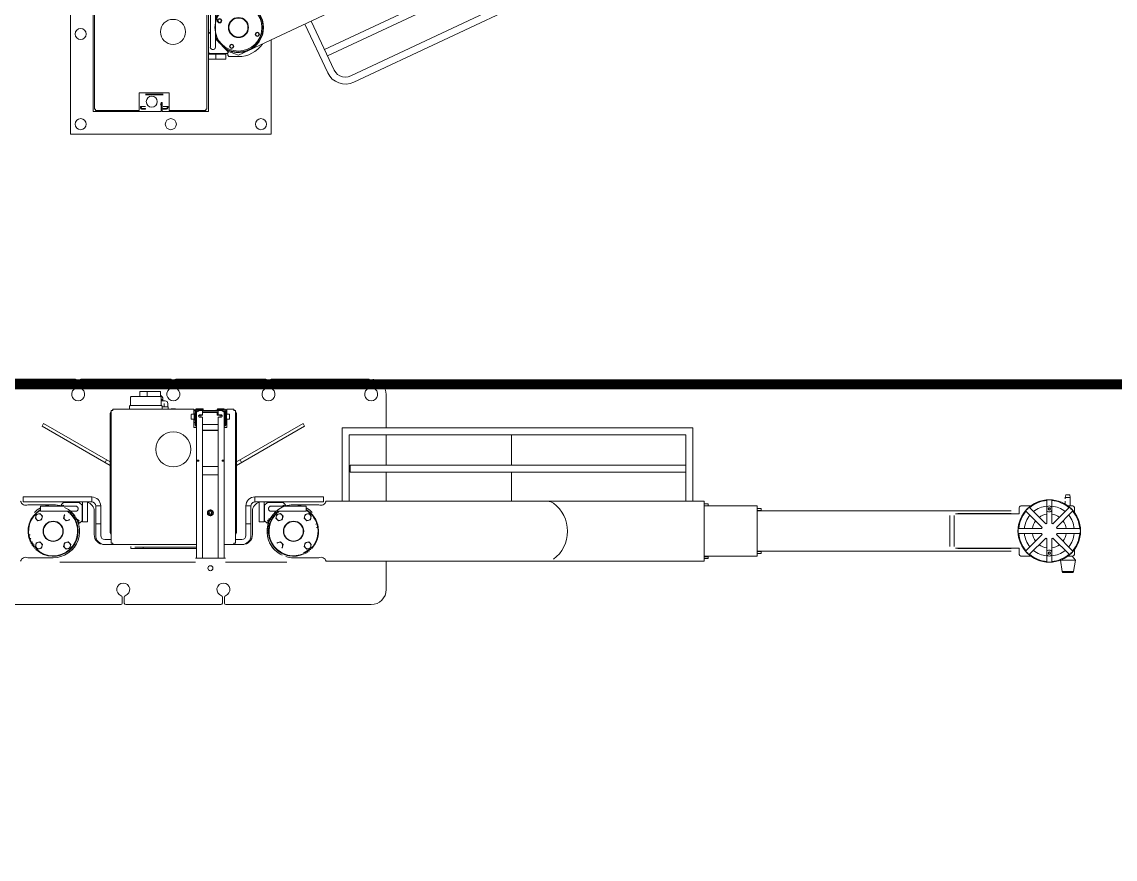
# Model space of a CAD drawing. Header units: metres. Extents: x -13933 to 152404, y -7861 to 21912.
# Drawn here: x 5060.3 to 5278.5, y 3545.2 to 3712.4 of the extents above; entities that cross this region are included whole.
import ezdxf

# ---------------------------------------------------------------- set-up
doc = ezdxf.new("R2010")
doc.units = ezdxf.units.M
doc.header["$LTSCALE"] = 100
doc.header["$MEASUREMENT"] = 0
doc.linetypes.add('HIDDEN', pattern=[0.375, 0.25, -0.125])
doc.layers.get('0').update_dxf_attribs({"color": 9, "lineweight": 9})
doc.layers.add('06D', color=9, linetype='Continuous', lineweight=9)
doc.layers.add('32-ekipman', color=9, linetype='Continuous', lineweight=9)

# ---------------------------------------------------------------- blocks, each defined once
blk = doc.blocks.new('p-işyeri')
at = {"color": 0, "const_width": 2}
blk.add_lwpolyline([(200, 0), (200, 700), (-200, 700), (-200, 0)], close=True, dxfattribs=at)
blk = doc.blocks.new('A$C61080231')
for p, q in [((330, 191.63), (330, 220.63)), ((375, 220.13), (375, 200.63)), ((339.35, 205.13), (339.35, 210.19)), ((342.57, 209.34), (342.5, 209.65)), ((343.25, 209.62), (343.14, 209.58)), ((343.97, 209.78), (343.86, 209.76)), ((349.95, 210.19), (349.95, 205.13)), ((350.5, 197.43), (350.5, 211.13)), ((351.5, 211.13), (350.5, 211.13)), ((351.5, 197.43), (351.5, 211.13)), ((341.02, 208.57), (341.28, 208.41)), ((341.63, 208.68), (341.1, 208.15)), ((341.1, 208.15), (341.29, 207.43)), ((341.37, 208.49), (341.21, 208.76)), ((341.28, 208.41), (341.37, 208.49)), ((341.29, 207.43), (342.02, 207.23)), ((341.3, 208.84), (341.55, 208.67)), ((341.64, 208.74), (341.51, 209.02)), ((341.55, 208.67), (341.64, 208.74)), ((341.6, 209.09), (341.84, 208.9)), ((342.35, 208.49), (341.63, 208.68)), ((341.93, 208.97), (341.82, 209.25)), ((341.84, 208.9), (341.93, 208.97)), ((341.92, 209.32), (342.14, 209.11)), ((342.02, 207.23), (342.55, 207.76)), ((342.14, 209.11), (342.24, 209.17)), ((342.24, 209.17), (342.16, 209.46)), ((342.26, 209.52), (342.46, 209.29)), ((342.55, 207.76), (342.35, 208.49)), ((342.46, 209.29), (342.57, 209.34)), ((347.28, 208.68), (346.75, 208.15)), ((346.75, 208.15), (346.95, 207.43)), ((346.95, 207.43), (347.67, 207.23)), ((348.01, 208.49), (347.28, 208.68)), ((347.67, 207.23), (348.2, 207.76)), ((348.2, 207.76), (348.01, 208.49)), ((348.65, 200.63), (348.65, 207.63)), ((349.65, 207.63), (348.65, 207.63)), ((349.65, 200.63), (349.65, 207.63)), ((365.66, 207.32), (357.81, 193.73)), ((366.18, 207.02), (358.51, 193.73)), ((366.18, 207.02), (365.66, 207.32)), ((338.5, 203.78), (338.5, 176.73)), ((341.63, 203.03), (341.1, 202.5)), ((342.35, 202.83), (341.63, 203.03)), ((347.28, 203.03), (346.75, 202.5)), ((348.01, 202.83), (347.28, 203.03)), ((349.65, 203.05), (349.75, 203)), ((349.93, 203.53), (349.72, 203.32)), ((349.83, 203.08), (349.72, 203.32)), ((349.75, 203), (349.83, 203.08)), ((350.42, 203.03), (349.93, 203.53)), ((350.42, 199.92), (350.42, 203.03)), ((341.1, 202.5), (341.29, 201.77)), ((341.29, 201.77), (342.02, 201.58)), ((342.02, 201.58), (342.55, 202.11)), ((342.55, 202.11), (342.35, 202.83)), ((346.75, 202.5), (346.95, 201.77)), ((347.29, 200.89), (347.22, 200.82)), ((347.34, 200.58), (347.22, 200.82)), ((347.29, 200.89), (347.53, 200.78)), ((347.57, 201.17), (347.5, 201.1)), ((347.61, 200.86), (347.5, 201.1)), ((347.53, 200.78), (347.61, 200.86)), ((347.57, 201.17), (347.81, 201.06)), ((347.84, 201.45), (347.78, 201.38)), ((347.89, 201.14), (347.78, 201.38)), ((347.81, 201.06), (347.89, 201.14)), ((347.84, 201.45), (348.09, 201.33)), ((348.12, 201.72), (348.06, 201.66)), ((348.17, 201.42), (348.06, 201.66)), ((348.09, 201.33), (348.17, 201.42)), ((348.12, 201.72), (348.36, 201.61)), ((348.4, 202), (348.33, 201.94)), ((348.45, 201.69), (348.33, 201.94)), ((348.36, 201.61), (348.45, 201.69)), ((348.4, 202), (348.64, 201.89)), ((348.65, 202.25), (348.61, 202.21)), ((348.65, 202.13), (348.61, 202.21)), ((348.64, 201.89), (348.65, 201.9)), ((346.46, 200.06), (346.25, 199.85)), ((346.25, 199.85), (346.75, 199.36)), ((346.46, 200.06), (346.7, 199.94)), ((346.5, 198.28), (346.5, 199.28)), ((346.5, 199.28), (350.5, 199.28)), ((346.73, 200.33), (346.67, 200.27)), ((346.78, 200.03), (346.67, 200.27)), ((346.7, 199.94), (346.78, 200.03)), ((346.75, 200.02), (346.71, 200.12)), ((346.73, 200.33), (346.98, 200.22)), ((346.87, 200.02), (346.75, 200.02)), ((346.75, 199.36), (349.86, 199.36)), ((346.96, 200.27), (346.87, 200.02)), ((347.01, 200.61), (346.95, 200.55)), ((347.06, 200.31), (346.95, 200.55)), ((346.98, 200.22), (347.06, 200.31)), ((347.01, 200.61), (347.25, 200.5)), ((347.28, 200.53), (347.24, 200.51)), ((347.25, 200.5), (347.34, 200.58)), ((349.86, 199.36), (350.42, 199.92)), ((374.7, 200.33), (373.52, 200.33)), ((374.7, 199.93), (373.52, 199.93)), ((375, 199.63), (375, 181.63)), ((349.7, 196.63), (343.8, 196.63)), ((344, 196.93), (348.7, 196.93)), ((346.16, 195.63), (346.16, 196.63)), ((350.5, 198.28), (346.5, 198.28)), ((349.7, 195.63), (349.7, 196.63)), ((351.5, 197.43), (350.5, 197.43)), ((342, 193.23), (342, 194.83)), ((343, 193.51), (343, 194.83)), ((349.7, 195.63), (343.8, 195.63)), ((358.93, 194.46), (358.41, 194.76)), ((342, 193.23), (342, 176.48)), ((342, 193.23), (342.28, 193.23)), ((342.28, 193.23), (342.28, 193.51)), ((342.28, 193.51), (368.78, 193.51)), ((344.5, 193.73), (368.1, 193.73)), ((368.78, 193.51), (368.78, 193.23)), ((368.78, 193.23), (369.06, 193.23)), ((369.06, 193.23), (369.06, 177.05)), ((330, 171.63), (330, 190.63)), ((330.3, 191.33), (331.48, 191.33)), ((330.3, 190.93), (331.48, 190.93)), ((341.2, 189.63), (341.2, 176.48)), ((341.58, 189.63), (341.2, 189.63)), ((341.49, 176.48), (341.49, 188.83)), ((369.06, 189.88), (369.64, 189.88)), ((369.74, 183.48), (369.74, 189.78)), ((369.74, 189.63), (369.79, 189.63)), ((369.79, 183.58), (369.79, 189.68)), ((369.79, 189.68), (371.44, 189.68)), ((371.54, 183.68), (371.54, 189.58)), ((371.54, 187.83), (372.59, 187.83)), ((372.59, 183.72), (372.59, 187.83)), ((341.2, 187.13), (341.49, 187.13)), ((371.54, 186.33), (372.59, 186.33)), ((369.06, 183.38), (369.64, 183.38)), ((369.49, 183.38), (369.49, 182.13)), ((369.74, 183.63), (369.79, 183.63)), ((369.79, 183.58), (371.44, 183.58)), ((370.69, 182.73), (370.69, 183.58)), ((371.54, 183.72), (372.59, 183.72)), ((371.66, 183.5), (371.72, 183.59)), ((369.49, 182.13), (369.06, 182.13)), ((369.09, 180.75), (369.09, 181.5)), ((370.19, 182.93), (369.49, 182.93)), ((369.49, 182.23), (370.19, 182.23)), ((370.69, 183.23), (371.23, 183.23)), ((374.7, 181.33), (373.52, 181.33)), ((374.7, 180.93), (373.52, 180.93)), ((375, 180.63), (375, 162.63)), ((365.36, 177.05), (365.36, 176.48)), ((367.03, 177.05), (365.36, 177.05)), ((366.38, 176.78), (366.38, 177.05)), ((366.93, 176.78), (366.93, 176.94)), ((368.13, 176.94), (366.93, 176.94)), ((367.03, 176.94), (367.03, 177.48)), ((367.96, 177.54), (367.08, 177.54)), ((368.03, 176.94), (368.03, 177.48)), ((369.06, 177.05), (368.03, 177.05)), ((368.13, 176.78), (368.13, 176.94)), ((368.77, 177.05), (368.77, 176.78)), ((368.9, 177.05), (368.9, 176.75)), ((339.27, 176.73), (339.27, 174.93)), ((339.27, 176.48), (368.41, 176.48)), ((367.44, 175.28), (339.27, 175.28)), ((339.27, 172.53), (339.27, 174.93)), ((355.93, 175.28), (355.93, 172.18)), ((357.59, 172.18), (357.59, 175.28)), ((357.6, 175.28), (357.6, 172.18)), ((358.63, 176.48), (358.63, 176.07)), ((358.88, 176.07), (358.63, 176.07)), ((358.64, 176.33), (358.64, 176.48)), ((358.78, 176.13), (358.78, 176.07)), ((358.88, 176.13), (358.88, 176.07)), ((364.76, 175.28), (364.76, 172.18)), ((364.87, 175.28), (364.87, 172.18)), ((365.91, 176.78), (368.77, 176.78)), ((365.91, 176.58), (368.77, 176.58)), ((366, 172.18), (366, 175.28)), ((367.23, 176.48), (367.23, 176.58)), ((367.44, 175.28), (367.44, 175.73)), ((367.83, 175.67), (367.44, 175.67)), ((367.62, 176.07), (367.66, 176.08)), ((367.66, 176.08), (367.69, 176.08)), ((367.76, 175.98), (367.78, 175.94)), ((367.81, 175.85), (367.81, 175.69)), ((367.82, 175.67), (367.82, 175.43)), ((367.83, 176.48), (367.83, 176.58)), ((367.83, 175.73), (367.83, 175.28)), ((367.83, 175.28), (367.94, 175.28)), ((367.94, 175.73), (367.94, 175.28)), ((367.94, 175.28), (368.76, 175.28)), ((368.34, 175.28), (368.34, 172.18)), ((368.49, 175.28), (368.49, 172.18)), ((368.64, 176.13), (368.64, 176.07)), ((368.76, 176.07), (368.64, 176.07)), ((368.8, 176.23), (368.75, 176.23)), ((368.76, 175.28), (368.76, 176.13)), ((368.79, 171.63), (368.79, 176.23)), ((368.79, 176.13), (368.82, 176.13)), ((368.79, 175.13), (368.82, 175.13)), ((368.82, 175.13), (368.82, 176.13)), ((368.9, 176.49), (368.9, 176.33)), ((368.91, 176.43), (368.91, 175.18)), ((368.91, 175.18), (369.11, 175.18)), ((369.11, 176.43), (369.11, 175.18)), ((339.27, 172.53), (339.27, 170.73)), ((348.04, 174.23), (347.75, 173.73)), ((347.75, 173.73), (348.04, 173.23)), ((348.61, 174.23), (348.04, 174.23)), ((348.04, 173.23), (348.61, 173.23)), ((348.9, 173.73), (348.61, 174.23)), ((348.61, 173.23), (348.9, 173.73)), ((368.79, 172.63), (368.82, 172.63)), ((368.82, 171.63), (368.82, 172.63)), ((330, 141.63), (330, 170.63)), ((330.3, 171.33), (331.48, 171.33)), ((330.3, 170.93), (331.48, 170.93)), ((338.5, 170.73), (338.5, 158.48)), ((367.44, 172.18), (339.27, 172.18)), ((339.27, 170.98), (368.41, 170.98)), ((342, 170.98), (342, 169.03)), ((358.63, 170.98), (358.63, 171.39)), ((358.63, 171.39), (358.88, 171.39)), ((358.64, 170.98), (358.64, 171.13)), ((358.71, 171.16), (358.72, 171.17)), ((358.78, 171.33), (358.78, 171.39)), ((358.88, 171.33), (358.88, 171.39)), ((365.36, 170.98), (365.36, 170.45)), ((367.02, 170.45), (365.36, 170.45)), ((368.77, 170.88), (365.91, 170.88)), ((368.77, 170.68), (365.91, 170.68)), ((366.37, 170.45), (366.37, 170.53)), ((366.38, 170.68), (366.38, 170.53)), ((366.92, 170.68), (366.92, 170.52)), ((366.92, 170.52), (368.12, 170.52)), ((367.02, 170.52), (367.02, 169.98)), ((367.22, 170.98), (367.22, 170.88)), ((367.44, 171.73), (367.44, 172.18)), ((367.44, 171.79), (367.83, 171.79)), ((367.69, 171.38), (367.66, 171.38)), ((367.81, 171.6), (367.81, 171.77)), ((367.82, 172.33), (367.87, 172.38)), ((367.82, 172.33), (367.82, 171.93)), ((367.82, 170.98), (367.82, 170.88)), ((367.83, 172.18), (367.83, 171.73)), ((367.83, 172.18), (367.94, 172.18)), ((367.87, 172.38), (367.87, 172.18)), ((367.87, 172.38), (368.3, 172.38)), ((367.94, 172.18), (367.94, 171.73)), ((367.94, 172.18), (368.76, 172.18)), ((368.02, 170.52), (368.02, 169.98)), ((369.06, 170.45), (368.02, 170.45)), ((368.12, 170.68), (368.12, 170.52)), ((368.3, 172.18), (368.3, 172.38)), ((368.43, 170.98), (368.4, 170.98)), ((368.64, 171.33), (368.64, 171.39)), ((368.64, 171.39), (368.76, 171.39)), ((368.64, 171.33), (368.64, 171.28)), ((368.75, 171.23), (368.8, 171.23)), ((368.76, 171.33), (368.76, 172.18)), ((368.76, 171.63), (368.82, 171.63)), ((368.77, 170.45), (368.77, 170.68)), ((368.9, 171.13), (368.9, 171.02)), ((368.9, 170.71), (368.9, 170.45)), ((368.91, 172.28), (368.91, 171.02)), ((368.91, 172.28), (369.11, 172.28)), ((369.06, 170.45), (369.06, 169.03)), ((369.11, 172.28), (369.11, 171.02)), ((342, 167.43), (342, 169.03)), ((342.28, 169.03), (342, 169.03)), ((342.28, 168.75), (342.28, 169.03)), ((342.28, 168.75), (368.78, 168.75)), ((343, 167.43), (343, 168.75)), ((368.1, 168.53), (344.5, 168.53)), ((365.66, 154.94), (357.81, 168.53)), ((366.18, 155.24), (358.51, 168.53)), ((367.08, 169.92), (367.96, 169.92)), ((368.78, 169.03), (368.78, 168.75)), ((369.06, 169.03), (368.78, 169.03)), ((349.7, 166.63), (343.8, 166.63)), ((346.16, 166.63), (346.16, 165.63)), ((349.7, 166.63), (349.7, 165.63)), ((358.41, 167.5), (358.93, 167.8)), ((349.7, 165.63), (343.8, 165.63)), ((348.7, 165.33), (344, 165.33)), ((346.5, 162.98), (346.5, 163.98)), ((346.5, 163.98), (350.5, 163.98)), ((350.5, 164.83), (350.5, 151.13)), ((351.5, 164.83), (350.5, 164.83)), ((351.5, 151.13), (351.5, 164.83)), ((343.91, 161.99), (343.86, 161.99)), ((343.91, 161.99), (343.94, 162.08)), ((344.11, 162.24), (344.12, 162.24)), ((344.12, 162.24), (344.21, 161.99)), ((344.31, 161.99), (344.21, 161.99)), ((344.31, 161.99), (344.4, 162.24)), ((344.4, 162.24), (344.51, 162.24)), ((344.51, 162.24), (344.61, 161.99)), ((344.7, 161.99), (344.61, 161.99)), ((344.7, 161.99), (344.79, 162.24)), ((344.79, 162.24), (344.91, 162.24)), ((344.91, 162.24), (345, 161.99)), ((345.09, 161.99), (345, 161.99)), ((345.09, 161.99), (345.18, 162.24)), ((345.18, 162.24), (345.3, 162.24)), ((345.3, 162.24), (345.39, 161.99)), ((345.48, 161.99), (345.39, 161.99)), ((345.48, 161.99), (345.57, 162.24)), ((345.57, 162.24), (345.69, 162.24)), ((345.69, 162.24), (345.78, 161.99)), ((345.88, 161.99), (345.78, 161.99)), ((345.88, 161.99), (345.97, 162.24)), ((345.97, 162.24), (346.08, 162.24)), ((346.09, 162.23), (346.04, 162.24)), ((346.08, 162.24), (346.18, 161.99)), ((346.27, 161.99), (346.18, 161.99)), ((346.75, 162.9), (346.25, 162.41)), ((346.25, 162.41), (346.46, 162.2)), ((346.27, 161.99), (346.36, 162.24)), ((346.36, 162.24), (346.48, 162.24)), ((346.7, 162.31), (346.46, 162.2)), ((346.48, 162.24), (346.57, 161.99)), ((350.5, 162.98), (346.5, 162.98)), ((346.66, 161.99), (346.57, 161.99)), ((346.66, 161.99), (346.75, 162.24)), ((346.67, 161.99), (346.78, 162.23)), ((346.67, 161.99), (346.73, 161.92)), ((346.78, 162.23), (346.7, 162.31)), ((346.98, 162.04), (346.73, 161.92)), ((349.86, 162.9), (346.75, 162.9)), ((346.75, 162.24), (346.87, 162.24)), ((346.87, 162.24), (346.96, 161.99)), ((346.95, 161.71), (347.06, 161.95)), ((346.95, 161.71), (347.01, 161.65)), ((347.25, 161.99), (346.96, 161.99)), ((347.06, 161.95), (346.98, 162.04)), ((347.25, 161.76), (347.01, 161.65)), ((347.22, 161.43), (347.34, 161.68)), ((347.24, 161.75), (347.28, 161.73)), ((347.34, 161.68), (347.25, 161.76)), ((348.65, 161.63), (348.65, 154.63)), ((349.65, 161.63), (349.65, 154.63)), ((350.42, 162.34), (349.86, 162.9)), ((350.42, 159.23), (350.42, 162.34)), ((374.7, 162.33), (373.52, 162.33)), ((374.7, 161.93), (373.52, 161.93)), ((375, 161.63), (375, 142.13)), ((341.29, 159.43), (342.02, 159.23)), ((342.02, 159.23), (342.55, 159.76)), ((342.55, 159.76), (342.35, 160.49)), ((347.28, 160.68), (346.76, 160.15)), ((346.76, 160.15), (346.95, 159.43)), ((346.95, 159.43), (347.67, 159.23)), ((347.22, 161.43), (347.29, 161.37)), ((348.01, 160.49), (347.28, 160.68)), ((347.53, 161.48), (347.29, 161.37)), ((347.5, 161.16), (347.61, 161.4)), ((347.5, 161.16), (347.57, 161.09)), ((347.61, 161.4), (347.53, 161.48)), ((347.81, 161.2), (347.57, 161.09)), ((347.67, 159.23), (348.21, 159.76)), ((347.78, 160.88), (347.89, 161.12)), ((347.78, 160.88), (347.84, 160.81)), ((347.89, 161.12), (347.81, 161.2)), ((348.08, 160.93), (347.84, 160.81)), ((348.21, 159.76), (348.01, 160.49)), ((348.06, 160.6), (348.17, 160.84)), ((348.06, 160.6), (348.12, 160.54)), ((348.17, 160.84), (348.08, 160.93)), ((348.36, 160.65), (348.12, 160.54)), ((348.33, 160.32), (348.45, 160.57)), ((348.33, 160.32), (348.4, 160.26)), ((348.45, 160.57), (348.36, 160.65)), ((348.64, 160.37), (348.4, 160.26)), ((348.61, 160.05), (348.65, 160.13)), ((348.61, 160.05), (348.65, 160.01)), ((348.65, 160.36), (348.64, 160.37)), ((349.75, 159.26), (349.65, 159.21)), ((349.72, 158.94), (349.83, 159.18)), ((349.72, 158.94), (349.93, 158.73)), ((349.83, 159.18), (349.75, 159.26)), ((349.93, 158.73), (350.42, 159.23)), ((339.35, 152.06), (339.35, 157.13)), ((340.44, 155.05), (340.13, 154.98)), ((340.49, 154.94), (340.44, 155.05)), ((341.63, 155.03), (341.1, 154.5)), ((342.35, 154.83), (341.63, 155.03)), ((347.28, 155.03), (346.76, 154.5)), ((348.01, 154.83), (347.28, 155.03)), ((349.95, 157.13), (349.95, 152.06)), ((365.66, 154.94), (366.18, 155.24)), ((340.26, 154.74), (340.49, 154.94)), ((340.61, 154.72), (340.32, 154.64)), ((340.46, 154.4), (340.67, 154.62)), ((340.81, 154.41), (340.53, 154.3)), ((340.67, 154.62), (340.61, 154.72)), ((340.69, 154.08), (340.88, 154.32)), ((341.04, 154.12), (340.76, 153.99)), ((340.88, 154.32), (340.81, 154.41)), ((340.94, 153.78), (341.11, 154.03)), ((341.28, 153.85), (341.02, 153.69)), ((341.11, 154.03), (341.04, 154.12)), ((341.1, 154.5), (341.29, 153.77)), ((341.21, 153.5), (341.37, 153.76)), ((341.37, 153.76), (341.28, 153.85)), ((341.29, 153.77), (342.02, 153.58)), ((342.02, 153.58), (342.55, 154.11)), ((342.55, 154.11), (342.35, 154.83)), ((346.76, 154.5), (346.95, 153.77)), ((346.95, 153.77), (347.67, 153.58)), ((347.67, 153.58), (348.21, 154.11)), ((348.21, 154.11), (348.01, 154.83)), ((348.65, 154.63), (349.65, 154.63)), ((338.65, 150.65), (338.65, 106.43)), ((345.33, 152.48), (345.44, 152.5)), ((346.05, 152.64), (346.16, 152.68)), ((351.5, 151.13), (350.5, 151.13)), ((350.65, 150.65), (350.65, 106.43)), ((365.31, 147.43), (350.65, 147.43)), ((365.31, 77.43), (365.31, 147.43)), ((363.91, 146.03), (350.65, 146.03)), ((356.45, 78.83), (356.45, 145.83)), ((357.85, 145.83), (356.45, 145.83)), ((357.85, 78.83), (357.85, 145.83)), ((363.91, 78.83), (363.91, 146.03)), ((373.52, 141.83), (374.7, 141.83)), ((374.65, 141.43), (373.52, 141.43)), ((338.65, 138.63), (333, 138.63)), ((356.45, 138.63), (350.65, 138.63)), ((363.91, 138.63), (357.85, 138.63)), ((372, 138.63), (365.31, 138.63)), ((356.45, 113.63), (350.65, 113.63)), ((363.91, 113.63), (357.85, 113.63)), ((338.65, 106.43), (338.65, 75.13)), ((350.65, 106.43), (350.65, 75.13)), ((363.91, 78.83), (350.65, 78.83)), ((350.65, 77.43), (365.31, 77.43)), ((350.65, 75.13), (338.65, 75.13)), ((339.2, 74.33), (339.2, 75.13)), ((339.55, 74.33), (339.2, 74.33)), ((339.55, 74.33), (339.55, 75.13)), ((339.55, 74.33), (339.7, 74.33)), ((339.7, 75.13), (339.7, 64.55)), ((349.7, 75.13), (349.7, 64.55)), ((349.7, 74.33), (349.75, 74.33)), ((349.75, 74.33), (349.75, 75.13)), ((349.75, 74.33), (350.1, 74.33)), ((350.1, 74.33), (350.1, 75.13)), ((349.7, 64.55), (339.7, 64.55)), ((340.2, 64.55), (340.2, 63.75)), ((340.2, 63.75), (340.7, 63.75)), ((340.6, 64.55), (340.6, 63.75)), ((340.7, 64.55), (340.7, 13.86)), ((348.7, 64.55), (348.7, 13.86)), ((349.2, 63.75), (348.7, 63.75)), ((348.8, 64.55), (348.8, 63.75)), ((349.2, 64.55), (349.2, 63.75)), ((341.2, 24.5), (341.2, 13.86)), ((341.3, 24.97), (341.3, 12.25)), ((347.77, 26.11), (341.63, 26.11)), ((341.63, 25.24), (347.77, 25.24)), ((348.1, 12.25), (348.1, 24.97)), ((348.2, 24.5), (348.2, 13.86)), ((339.7, 11.95), (339.7, 10)), ((341.3, 12.25), (340, 12.25)), ((340.68, 10.98), (343.98, 7.68)), ((344.2, 12.43), (344.2, 7.77)), ((345.2, 12.43), (345.2, 7.77)), ((348.72, 10.98), (345.42, 7.68)), ((349.4, 12.25), (348.1, 12.25)), ((349.7, 10), (349.7, 11.95)), ((339.98, 10.27), (343.27, 6.97)), ((346.13, 6.97), (349.43, 10.27)), ((338.52, 6.75), (343.18, 6.75)), ((346.22, 6.75), (350.88, 6.75)), ((338.52, 5.75), (343.18, 5.75)), ((343.27, 5.53), (339.98, 2.23)), ((340.1, 6.37), (340.3, 6.48)), ((340.1, 6.14), (340.1, 6.37)), ((340.3, 6.02), (340.1, 6.14)), ((340.3, 6.48), (340.5, 6.37)), ((340.5, 6.14), (340.3, 6.02)), ((340.5, 6.37), (340.5, 6.14)), ((340.68, 1.52), (343.98, 4.82)), ((344.2, 4.73), (344.2, 0.07)), ((345.2, 4.73), (345.2, 0.07)), ((345.42, 4.82), (348.72, 1.52)), ((346.13, 5.53), (349.43, 2.23)), ((346.22, 5.75), (350.89, 5.75)), ((348.9, 6.37), (349.1, 6.48)), ((348.9, 6.13), (348.9, 6.37)), ((349.1, 6.02), (348.9, 6.13)), ((349.1, 6.48), (349.3, 6.37)), ((349.3, 6.13), (349.1, 6.02)), ((349.3, 6.37), (349.3, 6.13)), ((336.6, 3.65), (336.4, 3.55)), ((336.4, 3.55), (336.4, 1.55)), ((338.86, 4.04), (336.6, 3.65)), ((336.6, 3.65), (336.6, 1.45)), ((338.9, 3.92), (338.9, 1.05)), ((339.7, 2.5), (339.7, 1.55)), ((349.7, 1.55), (349.7, 2.5)), ((350.65, 3.05), (350.07, 3.05)), ((351.4, 3.05), (351.16, 3.05)), ((351.4, 3.05), (351.4, 2.05)), ((351.9, 2.92), (351.4, 3.05)), ((351.9, 2.18), (351.4, 2.05)), ((351.9, 2.92), (351.9, 2.18)), ((336.6, 1.45), (336.4, 1.55)), ((338.9, 1.05), (336.6, 1.45)), ((339.7, 1.7), (338.9, 1.05)), ((340, 1.25), (340.95, 1.25)), ((348.45, 1.25), (349.4, 1.25)), ((351.4, 2.05), (349.7, 2.05))]:
    blk.add_line(p, q)
for points in [[(370.69, 183.31), (370.71, 183.32), (370.75, 183.35), (370.79, 183.37), (370.83, 183.4), (370.86, 183.44), (370.9, 183.47), (370.93, 183.52), (370.97, 183.56), (370.98, 183.58)], [(370.69, 183.25), (370.72, 183.26), (370.76, 183.28), (370.8, 183.3), (370.84, 183.32), (370.88, 183.36), (370.92, 183.39), (370.96, 183.43), (370.99, 183.47), (371.02, 183.52), (371.06, 183.57), (371.06, 183.58)], [(371.23, 183.23), (371.25, 183.23), (371.29, 183.23), (371.33, 183.24), (371.37, 183.26), (371.41, 183.28), (371.45, 183.3), (371.49, 183.32), (371.53, 183.36), (371.57, 183.39), (371.6, 183.43), (371.64, 183.47), (371.66, 183.5)], [(371.66, 183.5), (371.67, 183.52), (371.71, 183.57)], [(371.71, 183.57), (371.74, 183.63), (371.77, 183.68), (371.78, 183.72)], [(371.72, 183.59), (371.73, 183.6), (371.76, 183.65), (371.79, 183.7), (371.8, 183.72)], [(358.79, 176.41), (358.76, 176.43), (358.73, 176.45), (358.7, 176.47), (358.67, 176.48), (358.64, 176.48)], [(358.72, 176.29), (358.71, 176.3), (358.69, 176.31), (358.67, 176.32), (358.66, 176.33), (358.64, 176.33)], [(358.78, 176.13), (358.78, 176.16), (358.77, 176.18), (358.77, 176.21), (358.76, 176.23), (358.75, 176.25), (358.74, 176.27), (358.72, 176.29)], [(358.85, 176.3), (358.83, 176.34), (358.81, 176.38), (358.79, 176.41)], [(358.88, 176.13), (358.88, 176.18), (358.88, 176.22), (358.87, 176.26), (358.85, 176.3)], [(367.44, 175.73), (367.44, 175.78), (367.45, 175.82), (367.46, 175.86), (367.47, 175.9), (367.49, 175.94), (367.51, 175.98), (367.54, 176.01), (367.56, 176.03), (367.59, 176.05), (367.62, 176.07)], [(367.63, 176.07), (367.65, 176.07), (367.68, 176.05), (367.71, 176.03), (367.73, 176.01), (367.76, 175.98)], [(367.69, 176.08), (367.72, 176.08), (367.75, 176.07), (367.78, 176.05), (367.81, 176.03), (367.84, 176.01), (367.86, 175.98), (367.88, 175.94), (367.9, 175.9), (367.92, 175.86)], [(367.78, 175.94), (367.8, 175.9), (367.81, 175.86), (367.82, 175.82), (367.83, 175.78), (367.83, 175.73)], [(367.92, 175.86), (367.93, 175.82), (367.93, 175.78), (367.94, 175.73)], [(368.4, 176.48), (368.43, 176.48), (368.46, 176.47), (368.49, 176.45)], [(368.49, 176.45), (368.52, 176.43), (368.55, 176.41), (368.57, 176.38)], [(368.57, 176.38), (368.59, 176.34), (368.61, 176.3), (368.62, 176.26)], [(368.62, 176.26), (368.63, 176.22), (368.64, 176.18), (368.64, 176.13)], [(358.64, 171.13), (358.66, 171.13), (358.67, 171.14), (358.69, 171.14), (358.71, 171.16)], [(358.64, 170.98), (358.67, 170.98), (358.7, 170.99)], [(358.7, 170.99), (358.73, 171.01), (358.76, 171.03), (358.79, 171.05)], [(358.72, 171.17), (358.74, 171.19), (358.75, 171.21), (358.76, 171.23), (358.77, 171.25), (358.77, 171.28), (358.78, 171.3), (358.78, 171.33)], [(358.79, 171.05), (358.81, 171.08), (358.83, 171.12)], [(358.83, 171.12), (358.85, 171.15), (358.87, 171.19), (358.88, 171.24), (358.88, 171.28), (358.88, 171.33)], [(367.51, 171.48), (367.49, 171.52), (367.47, 171.55), (367.46, 171.59), (367.45, 171.64), (367.44, 171.68), (367.44, 171.73)], [(367.66, 171.38), (367.62, 171.39), (367.59, 171.41), (367.56, 171.43), (367.54, 171.45), (367.51, 171.48)], [(367.78, 171.52), (367.76, 171.48), (367.73, 171.45), (367.71, 171.43), (367.68, 171.41), (367.65, 171.39), (367.63, 171.39)], [(367.92, 171.59), (367.9, 171.55), (367.88, 171.52), (367.86, 171.48), (367.84, 171.45), (367.81, 171.43), (367.78, 171.41), (367.75, 171.39), (367.72, 171.38), (367.69, 171.38)], [(367.83, 171.73), (367.83, 171.68), (367.82, 171.64), (367.81, 171.59), (367.8, 171.55), (367.78, 171.52)], [(367.94, 171.73), (367.93, 171.68), (367.93, 171.64), (367.92, 171.59)], [(368.57, 171.08), (368.55, 171.05), (368.52, 171.03), (368.49, 171.01), (368.46, 170.99), (368.43, 170.98)], [(368.62, 171.19), (368.61, 171.15), (368.59, 171.12), (368.57, 171.08)], [(368.64, 171.28), (368.63, 171.24), (368.62, 171.19)]]:
    blk.add_lwpolyline(points)
for centre, radius in [((341.82, 207.96), 0.649), ((347.48, 207.96), 0.649), ((344.65, 205.13), 2.02), ((344.65, 205.13), 2.02), ((344.65, 205.13), 2), ((344.65, 205.13), 2.01), ((344.65, 205.13), 2), ((344.65, 205.13), 2.01), ((344.65, 205.13), 1.95), ((344.65, 205.13), 1.95), ((341.82, 202.3), 0.649), ((361, 181.13), 3.5), ((337.27, 173.73), 0.5), ((348.33, 173.73), 0.6), ((348.33, 173.73), 0.5), ((348.33, 173.73), 0.3), ((348.33, 173.73), 0.239), ((347.48, 159.96), 0.649), ((344.65, 157.13), 2.02), ((344.65, 157.13), 2.02), ((344.65, 157.13), 2), ((344.65, 157.13), 2.01), ((344.65, 157.13), 2), ((344.65, 157.13), 2.01), ((344.65, 157.13), 1.95), ((344.65, 157.13), 1.95), ((341.82, 154.3), 0.649), ((347.48, 154.3), 0.649), ((344.7, 6.25), 6.25), ((340.3, 6.25), 0.242), ((340.3, 6.25), 0.194), ((349.1, 6.25), 0.242), ((349.1, 6.25), 0.194)]:
    blk.add_circle(centre, radius)
for centre, radius, start, end in [((338.45, 210.63), 1, 334.1581, 78.463), ((344.65, 205.13), 5, 30.0004, 115.417), ((344.65, 205.13), 4.9, 30.6781, 115.6961), ((344.65, 205.13), 5, 100.583, 101.917), ((344.65, 205.13), 4.9, 95.8039, 97.6961), ((350.85, 210.63), 1, 101.537, 205.8419), ((344.65, 205.13), 5, 136.583, 301.6088), ((344.65, 205.13), 4.9, 136.3039, 309.7937), ((344.65, 205.13), 5, 132.083, 133.417), ((344.65, 205.13), 4.9, 131.8039, 133.6961), ((344.65, 205.13), 5, 127.583, 128.917), ((344.65, 205.13), 4.9, 127.3039, 129.1961), ((344.65, 205.13), 5, 123.083, 124.417), ((344.65, 205.13), 4.9, 122.8039, 124.6961), ((344.65, 205.13), 5, 118.583, 119.917), ((344.65, 205.13), 4.9, 118.3039, 120.1961), ((344.65, 205.13), 5.3, 28.1619, 45), ((344.65, 205.13), 5.3, 340.6764, 19.3236), ((344.65, 205.13), 5.3, 180, 247.5601), ((344.65, 205.13), 5.3, 343.1619, 0), ((344.65, 205.13), 5.3, 225, 292.5), ((347.48, 202.3), 0.649, 45, 225), ((344.65, 205.13), 5.3, 295.6764, 334.3236), ((344.65, 205.13), 5, 301.9487, 305.1618), ((344.65, 205.13), 5, 306.8623, 309.4912), ((344.65, 205.13), 4.9, 311.0523, 314.3083), ((344.65, 205.13), 5, 311.5605, 313.907), ((344.65, 205.13), 4.9, 315.6952, 318.9513), ((344.65, 205.13), 5, 316.0965, 318.4432), ((344.65, 205.13), 4.9, 320.2097, 324.7205), ((344.65, 205.13), 5, 320.5122, 323.1317), ((372, 200.13), 1.3, 18.21, 341.79), ((344.65, 205.13), 5.3, 294.1432, 296.5036), ((349.15, 200.63), 0.515, 166.256, 13.744), ((349.15, 200.63), 0.5, 180, 360), ((373.52, 200.63), 0.3, 198.21, 270), ((373.52, 199.63), 0.3, 90, 161.79), ((374.7, 200.63), 0.3, 270, 360), ((374.7, 199.63), 0.3, 360, 90), ((344, 194.93), 2, 90, 180), ((343.8, 194.83), 1.8, 90, 180), ((348.7, 198.73), 1.8, 270, 345.4978), ((349.7, 197.43), 0.8, 270, 360), ((349.7, 197.43), 1.8, 270, 360), ((343.8, 194.83), 0.8, 90, 180), ((333, 191.13), 1.3, 198.21, 161.79), ((344.5, 192.93), 0.8, 90, 133.489), ((368.1, 192.93), 0.8, 46.511, 90), ((368.1, 192.93), 0.8, 22.0473, 31.6968), ((330.3, 191.63), 0.3, 180, 270), ((330.3, 190.63), 0.3, 90, 180), ((331.48, 191.63), 0.3, 270, 341.79), ((331.48, 190.63), 0.3, 18.21, 90), ((369.64, 189.78), 0.1, 360, 90), ((371.44, 189.58), 0.1, 360, 90), ((369.64, 183.48), 0.1, 270, 360), ((371.44, 183.68), 0.1, 270, 360), ((369.04, 181.5), 0.05, 360, 66.4031), ((370.19, 182.73), 0.5, 270, 360), ((372, 181.13), 1.3, 18.21, 341.79), ((373.52, 181.63), 0.3, 198.21, 270), ((374.7, 181.63), 0.3, 270, 360), ((369.04, 180.75), 0.05, 293.5969, 360), ((373.52, 180.63), 0.3, 90, 161.79), ((374.7, 180.63), 0.3, 360, 90), ((367.08, 177.48), 0.06, 90, 180), ((367.96, 177.48), 0.06, 360, 90), ((365.91, 176.43), 0.345, 90, 172.4939), ((365.91, 176.43), 0.145, 90, 161.8176), ((368.41, 176.13), 0.35, 360, 90), ((368.77, 176.43), 0.345, 360, 90), ((368.77, 176.43), 0.145, 360, 90), ((368.8, 176.33), 0.1, 270, 360), ((333, 171.13), 1.3, 198.21, 161.79), ((330.3, 171.63), 0.3, 180, 270), ((330.3, 170.63), 0.3, 90, 180), ((331.48, 171.63), 0.3, 270, 341.79), ((331.48, 170.63), 0.3, 18.21, 90), ((365.91, 171.02), 0.345, 187.5061, 270), ((365.91, 171.02), 0.145, 198.1824, 270), ((368.41, 171.33), 0.35, 270, 360), ((368.77, 171.02), 0.345, 270, 360), ((368.77, 171.02), 0.145, 270, 360), ((368.8, 171.13), 0.1, 360, 90), ((344.5, 169.33), 0.8, 226.511, 270), ((367.08, 169.98), 0.06, 180, 270), ((367.96, 169.98), 0.06, 270, 360), ((368.1, 169.33), 0.8, 270, 313.489), ((368.1, 169.33), 0.8, 330.0109, 337.9527), ((343.8, 167.43), 1.8, 180, 270), ((344, 167.33), 2, 180, 270), ((343.8, 167.43), 0.8, 180, 270), ((349.7, 164.83), 1.8, 360, 90), ((348.7, 163.53), 1.8, 14.5022, 90), ((349.7, 164.83), 0.8, 360, 90), ((344.65, 157.13), 5, 58.3909, 205.417), ((344.65, 157.13), 4.9, 50.2097, 205.6961), ((344.65, 157.13), 5.3, 115.6764, 154.3236), ((344.65, 157.13), 5.3, 67.4399, 135), ((344.65, 157.13), 4.9, 95.2063, 99.7205), ((344.65, 157.13), 5, 95.5088, 98.1316), ((344.65, 157.13), 4.9, 90.6917, 93.9477), ((344.65, 157.13), 5, 91.093, 93.4395), ((344.65, 157.13), 4.9, 86.0487, 89.3048), ((344.65, 157.13), 5, 86.5568, 88.9035), ((344.65, 157.13), 5, 81.8587, 84.4878), ((344.65, 157.13), 5, 76.9451, 80.1585), ((344.65, 157.13), 5.3, 69.1392, 71.5005), ((344.65, 157.13), 5.3, 360, 67.5601), ((344.65, 157.13), 5.3, 63.4995, 65.8608), ((349.15, 161.63), 0.515, 346.256, 193.744), ((349.15, 161.63), 0.5, 360, 180), ((372, 162.13), 1.3, 18.21, 341.79), ((373.52, 162.63), 0.3, 198.21, 270), ((373.52, 161.63), 0.3, 90, 161.79), ((374.7, 162.63), 0.3, 270, 360), ((374.7, 161.63), 0.3, 360, 90), ((341.82, 159.96), 0.649, 225, 45), ((344.65, 157.13), 5, 54.8415, 58.0549), ((344.65, 157.13), 5, 50.5122, 53.1414), ((344.65, 157.13), 4.9, 45.6952, 48.9513), ((344.65, 157.13), 5, 46.0965, 48.4432), ((344.65, 157.13), 4.9, 41.0523, 44.3083), ((344.65, 157.13), 5, 41.5605, 43.907), ((344.65, 157.13), 4.9, 35.2795, 39.7937), ((344.65, 157.13), 5, 36.8684, 39.4912), ((344.65, 157.13), 5.3, 163.1619, 180), ((344.65, 157.13), 5.3, 340.6764, 19.3236), ((344.65, 157.13), 5, 208.583, 209.917), ((344.65, 157.13), 4.9, 208.3039, 210.1961), ((344.65, 157.13), 5, 213.083, 214.417), ((344.65, 157.13), 4.9, 212.8039, 214.6961), ((344.65, 157.13), 5, 217.583, 218.917), ((344.65, 157.13), 4.9, 217.3039, 219.1961), ((344.65, 157.13), 5, 222.083, 223.417), ((344.65, 157.13), 4.9, 221.8039, 223.6961), ((344.65, 157.13), 5, 226.583, 329.9995), ((344.65, 157.13), 4.9, 226.3039, 329.3219), ((344.65, 157.13), 5.3, 315, 331.8381), ((338.45, 151.63), 1, 281.537, 25.8419), ((344.65, 157.13), 4.9, 275.8039, 277.6961), ((344.65, 157.13), 5, 280.583, 281.917), ((350.85, 151.63), 1, 154.1581, 258.463), ((372, 141.63), 1.3, 18.21, 341.79), ((373.52, 142.13), 0.3, 198.21, 270), ((374.7, 142.13), 0.3, 270, 360), ((333, 141.63), 3, 180, 270), ((372, 141.63), 3, 270, 349.3281), ((373.52, 141.13), 0.3, 90, 161.79), ((374.65, 141.13), 0.3, 349.3281, 90), ((344.65, 109.43), 7, 216.8699, 323.1301), ((348.65, 106.43), 2, 323.1301, 360), ((348.65, 106.43), 2, 323.1301, 360), ((340, 11.95), 0.3, 90, 180), ((344.7, 6.25), 6.2, 130.3772, 139.6228), ((344.7, 6.25), 6.1, 94.7017, 130.2983), ((344.7, 6.25), 5, 95.7392, 129.2608), ((344.7, 6.25), 6.2, 85.3772, 94.6228), ((344.7, 6.25), 6.1, 49.7017, 85.2983), ((344.7, 6.25), 5, 50.7392, 84.2608), ((344.7, 6.25), 6.2, 40.3772, 49.6228), ((349.4, 11.95), 0.3, 360, 90), ((344.7, 6.25), 6.1, 139.7017, 175.2983), ((344.7, 6.25), 5, 140.7392, 174.2608), ((344.7, 6.25), 3.4, 98.4565, 126.5435), ((344.7, 6.25), 3.4, 53.4565, 81.5435), ((344.7, 6.25), 5, 5.7392, 39.2608), ((344.7, 6.25), 6.1, 4.7017, 40.2984), ((344.7, 6.25), 6.2, 175.3772, 184.6228), ((340.3, 6.25), 0.6, 123.5565, 236.4435), ((340.3, 6.25), 0.6, 303.5565, 56.4435), ((344.7, 6.25), 3.4, 143.4565, 171.5435), ((344.7, 6.25), 1.6, 153.21, 161.7901), ((344.7, 6.25), 1.6, 108.21, 116.79), ((344.7, 6.25), 1.6, 63.21, 71.7901), ((344.7, 6.25), 1.6, 18.21, 26.79), ((344.7, 6.25), 3.4, 8.4565, 36.5435), ((349.1, 6.25), 0.6, 123.5565, 236.4435), ((349.1, 6.25), 0.6, 303.5565, 56.4435), ((344.7, 6.25), 6.2, 355.3772, 4.6228), ((344.7, 6.25), 6.1, 184.7017, 220.2983), ((344.7, 6.25), 5, 185.7392, 219.2608), ((344.7, 6.25), 3.4, 188.4565, 216.5435), ((344.7, 6.25), 1.6, 198.2099, 206.79), ((344.7, 6.25), 1.6, 243.21, 251.79), ((344.7, 6.25), 1.6, 288.21, 296.79), ((344.7, 6.25), 1.6, 333.21, 341.79), ((344.7, 6.25), 3.4, 323.4565, 351.5435), ((344.7, 6.25), 5, 320.7392, 354.2608), ((344.7, 6.25), 6.1, 319.7017, 355.2983), ((344.7, 6.25), 6.2, 220.3772, 229.6228), ((344.7, 6.25), 5, 230.7392, 264.2608), ((344.7, 6.25), 3.4, 233.4565, 261.5435), ((344.7, 6.25), 3.4, 278.4565, 306.5435), ((344.7, 6.25), 5, 275.7392, 309.2608), ((344.7, 6.25), 6.2, 310.3772, 319.6228), ((340, 1.55), 0.3, 180, 270), ((344.7, 6.25), 6.1, 229.7016, 265.2983), ((344.7, 6.25), 6.2, 265.3772, 274.6228), ((344.7, 6.25), 6.1, 274.7017, 310.2983), ((349.4, 1.55), 0.3, 270, 360)]:
    blk.add_arc(centre, radius, start, end)
blk = doc.blocks.new('A$C65BA13D8')
for p, q in [((0, 148.37), (40, 148.37)), ((0, 108.37), (0, 148.37)), ((27.5, 143.87), (4.5, 143.87)), ((4.5, 143.87), (4.5, 136.17)), ((4.74, 142.25), (4.73, 142.23)), ((4.74, 142.22), (4.73, 142.23)), ((4.74, 134.67), (4.74, 143.4)), ((4.74, 143.4), (4.97, 143.4)), ((26.97, 143.63), (4.97, 143.63)), ((4.97, 143.4), (4.97, 143.63)), ((6.14, 143.65), (6.13, 143.63)), ((6.15, 143.63), (6.14, 143.65)), ((4.74, 136.17), (4.5, 136.17)), ((4.5, 130.27), (4.5, 136.17)), ((4.74, 134.67), (8.24, 134.67)), ((5, 133.42), (5, 134.12)), ((5, 133.42), (5.15, 133.42)), ((5.15, 133.42), (5.15, 134.12)), ((5.3, 134.42), (5.3, 134.27)), ((5.3, 134.42), (5.5, 134.42)), ((5.3, 134.27), (5.5, 134.27)), ((5.5, 133.42), (5.5, 134.42)), ((7.85, 133.42), (7.85, 129.92)), ((8, 133.42), (8, 129.92)), ((8.24, 134.67), (8.24, 128.67)), ((6.3, 130.27), (4.5, 130.27)), ((4.5, 127.17), (4.5, 130.07)), ((6.3, 130.07), (4.5, 130.07)), ((5, 130.27), (5, 130.07)), ((5, 129.22), (5, 129.92)), ((5, 129.92), (5.15, 129.92)), ((5.15, 129.22), (5.15, 129.92)), ((5.5, 129.07), (5.3, 129.07)), ((5.3, 128.92), (5.3, 129.07)), ((5.5, 128.92), (5.3, 128.92)), ((5.5, 130.27), (5.5, 130.07)), ((5.5, 128.92), (5.5, 129.92)), ((6.3, 130.27), (6.3, 130.07)), ((4.5, 127.17), (4.5, 120.87)), ((4.74, 127.17), (4.5, 127.17)), ((4.74, 121.4), (4.74, 128.67)), ((4.74, 128.67), (8.24, 128.67)), ((4.5, 120.87), (27.5, 120.87)), ((4.97, 121.4), (4.74, 121.4)), ((4.97, 121.17), (4.97, 121.4)), ((26.97, 121.17), (4.97, 121.17)), ((15, 120.87), (15, 117.37)), ((16, 120.87), (16, 117.37)), ((16.11, 120.67), (16.32, 120.87)), ((16.11, 117.16), (16.11, 120.67)), ((16.2, 120.87), (16.2, 120.75)), ((17.25, 120.45), (17.25, 120.45)), ((24.4, 120.47), (17.4, 120.47)), ((20.42, 120.87), (20.02, 120.47)), ((20.76, 120.47), (20.86, 120.52)), ((20.86, 120.52), (20.99, 120.47)), ((15, 119.37), (16, 119.37)), ((19.02, 119.47), (16.41, 116.86)), ((17.25, 119.5), (17.25, 119.5)), ((24.4, 119.47), (17.4, 119.47)), ((15, 117.37), (16, 117.37)), ((15.5, 116.67), (15.5, 114.87)), ((15.8, 114.83), (16.6, 117.05)), ((15.9, 116.97), (15.8, 116.97)), ((16.41, 116.86), (16.11, 117.16)), ((15.8, 114.83), (53.32, 34.9)), ((0, 108.37), (18.83, 108.37)), ((12.22, 97.02), (22, 101.61)), ((12.81, 95.75), (22.6, 100.35)), ((44.1, 36.43), (15.63, 97.08)), ((45.37, 37.02), (16.89, 97.67)), ((36.82, 35.55), (10.39, 91.85)), ((38.09, 36.15), (11.66, 92.45))]:
    blk.add_line(p, q)
for points in [[(17.4, 120.49), (17.4, 120.49), (17.4, 120.49)], [(16.89, 119.98), (16.89, 119.97), (16.89, 119.97)], [(17.4, 119.46), (17.4, 119.46), (17.4, 119.46)], [(10.39, 91.85), (10.13, 92.58), (10.02, 93.33), (10.06, 94.09), (10.24, 94.83), (10.56, 95.52), (11.01, 96.13), (11.57, 96.63), (12.22, 97.02)], [(11.66, 92.45), (11.48, 92.98), (11.41, 93.53), (11.48, 94.08), (11.66, 94.61), (11.95, 95.08), (12.34, 95.46), (12.81, 95.75)]]:
    blk.add_lwpolyline(points)
for centre, radius in [((2, 146.37), 1.1), ((20, 146.37), 1.1), ((6.5, 132.17), 1.1), ((2, 128.37), 1.1), ((20.44, 127.93), 2.5), ((21.3, 114.87), 4.7), ((22.66, 118.64), 0.42), ((22.66, 118.64), 0.34), ((17.54, 116.23), 0.42), ((17.54, 116.23), 0.34), ((21.3, 114.87), 2), ((21.3, 114.87), 1.9), ((2, 110.37), 1.1), ((19.94, 111.11), 0.42), ((19.94, 111.11), 0.34)]:
    blk.add_circle(centre, radius)
for centre, radius, start, end in [((5.3, 134.12), 0.3, 90, 180), ((5.3, 134.12), 0.15, 90, 180), ((5.3, 129.22), 0.3, 180, 270), ((5.3, 129.22), 0.15, 180, 270), ((6, 130.17), 0.25, 23.5769, 156.4281), ((17.4, 119.97), 0.515, 76.8061, 283.1957), ((21.3, 114.87), 5, 147.767, 67.2407), ((21.3, 114.87), 4.9, 140.7189, 69.8946), ((21.3, 114.87), 4.9, 109.9674, 128.7178), ((21.3, 114.87), 5, 112.8408, 122.1837), ((21.3, 114.87), 4.7, 35.3009, 78.6469), ((15.8, 116.67), 0.3, 90, 180), ((15.9, 117.27), 0.3, 270, 328.6131), ((21.3, 114.87), 5.8, 180, 235.4315)]:
    blk.add_arc(centre, radius, start, end)
blk = doc.blocks.new('2.bod.Mimari')
at = {"layer": '06D', "color": 89, "linetype": 'HIDDEN', "true_color": 0x2e4d23, "rotation": 90}
for p in [(5440, -4790), (5440, -5190)]:
    blk.add_blockref('p-işyeri', p, dxfattribs=at)
at = {"layer": '32-ekipman', "ltscale": 2}
for name, p, rotation in [('A$C65BA13D8', (5218.37, -4940), 89.99999999999999), ('A$C61080231', (5271.63, -5363.97), 90)]:
    blk.add_blockref(name, p, dxfattribs=dict(at, rotation=rotation))

msp = doc.modelspace()

# ---------------------------------------------------------------- block references
msp.add_blockref('2.bod.Mimari', (0, 8630))

doc.saveas('drawing.dxf')
